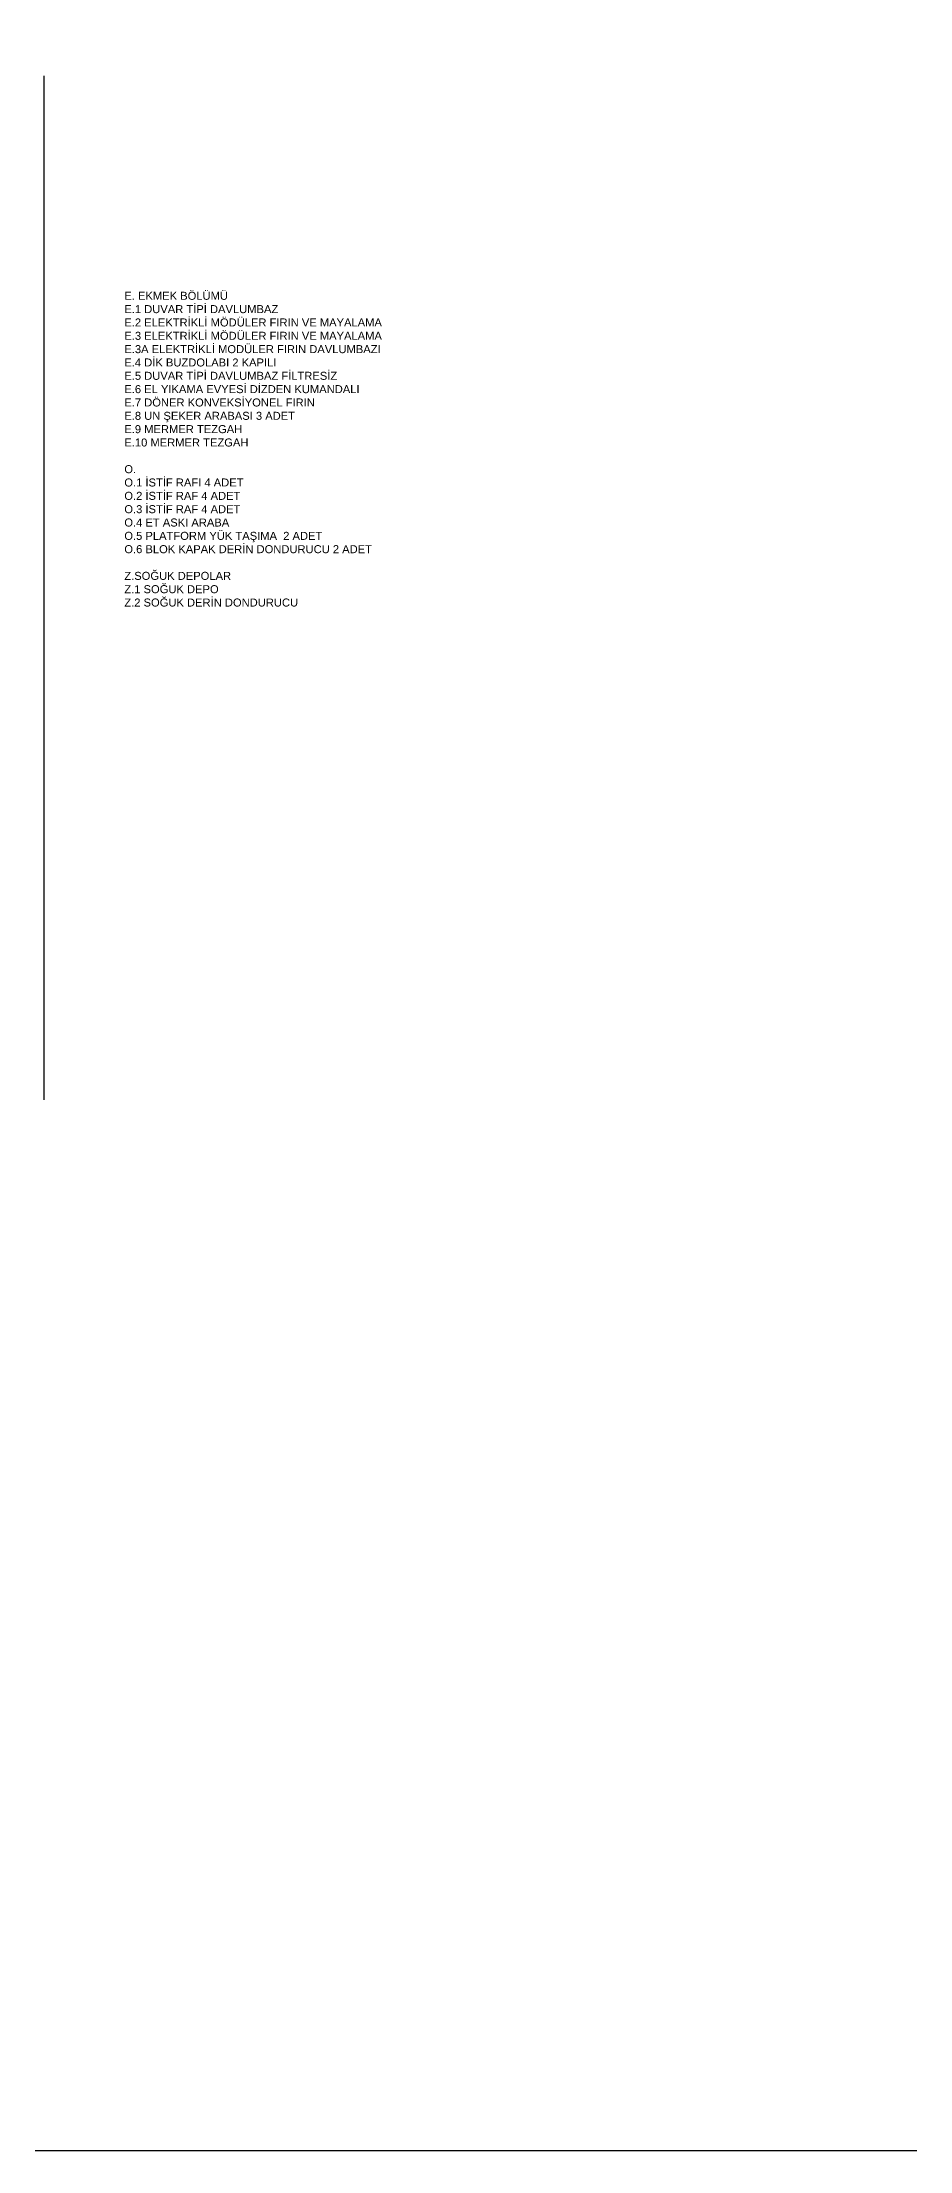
# Model space of a CAD drawing. Header units: millimetres. Extents: x -3516 to 33273, y -7531 to 724.
# Drawn here: x 2941 to 3809, y -7531 to -5423 of the extents above; entities that cross this region are included whole.
import ezdxf

# ---------------------------------------------------------------- set-up
doc = ezdxf.new("R2010")
doc.units = ezdxf.units.MM
doc.styles.get("Standard").update_dxf_attribs({"font": 'arial.ttf'})

msp = doc.modelspace()

# ---------------------------------------------------------------- linework, layer by layer
for points in [[(1649.679, -4739.843), (5967.966, -4739.843), (5967.966, -7531.4), (1649.679, -7531.4)], [(2942.352, -5456.543), (2942.352, -6480.543)]]:
    msp.add_lwpolyline(points)

# ---------------------------------------------------------------- texts
at = {"insert": (3022.895, -5659.138), "char_height": 8, "width": 269.71105, "attachment_point": 1}
msp.add_mtext('\\PE. EKMEK BÖLÜMÜ \\PE.1 DUVAR TİPİ DAVLUMBAZ \\PE.2 ELEKTRİKLİ MÖDÜLER FIRIN VE MAYALAMA\\PE.3 ELEKTRİKLİ MÖDÜLER FIRIN VE MAYALAMA\\PE.3A ELEKTRİKLİ MODÜLER FIRIN DAVLUMBAZI\\PE.4 DİK BUZDOLABI 2 KAPILI \\PE.5 DUVAR TİPİ DAVLUMBAZ FİLTRESİZ\\PE.6 EL YIKAMA EVYESİ DİZDEN KUMANDALI \\PE.7 DÖNER KONVEKSİYONEL FIRIN \\PE.8 UN ŞEKER ARABASI 3 ADET\\PE.9 MERMER TEZGAH \\PE.10 MERMER TEZGAH\\P\\PO.^I\\PO.1 İSTİF RAFI 4 ADET\\PO.2 İSTİF RAF 4 ADET\\PO.3 İSTİF RAF 4 ADET\\PO.4 ET ASKI ARABA \\PO.5 PLATFORM YÜK TAŞIMA  2 ADET\\PO.6 BLOK KAPAK DERİN DONDURUCU 2 ADET\\P\\PZ.SOĞUK DEPOLAR\\PZ.1 SOĞUK DEPO \\PZ.2 SOĞUK DERİN DONDURUCU  ', dxfattribs=at)

doc.saveas('drawing.dxf')
